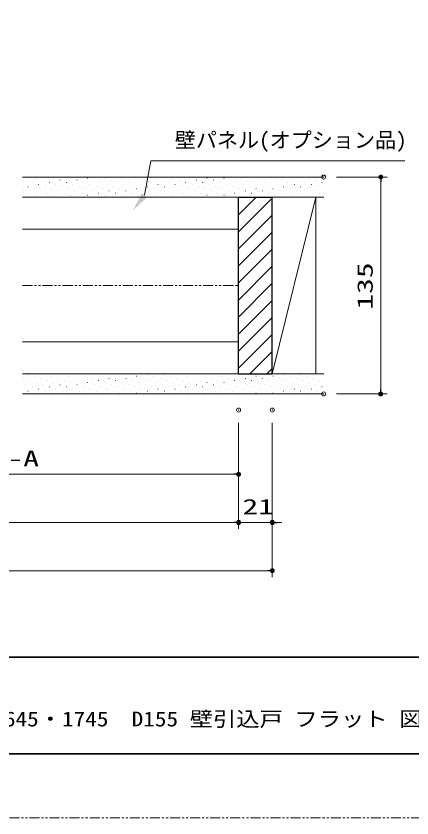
# Model space of a CAD drawing. Units: millimetres, scale not verified. Extents: x -1306 to 1306, y -607 to 607.
# Drawn here: x -627.5 to -381.1, y -594 to -94.8 of the extents above; entities that cross this region are included whole.
import ezdxf
from ezdxf.enums import TextEntityAlignment as Align

# ---------------------------------------------------------------- set-up
doc = ezdxf.new("R2010")
doc.units = ezdxf.units.MM
doc.header["$LTSCALE"] = 5
doc.header["$PDMODE"] = 32
doc.header["$PDSIZE"] = 2.5
doc.linetypes.add('USER1', pattern=[2.5, 1.25, -0.25, 0.25, -0.25, 0.25, -0.25])
for name, color, linetype, lineweight in [('0-1_線(黄)', 2, 'Continuous', 15), ('0-3_陰線', 4, 'USER1', 9), ('0-8_二点鎖線', 4, 'USER1', 9), ('0-D_線(白)', 7, 'Continuous', 30), ('1-1_寸法線', 3, 'Continuous', 13), ('1-2_ハッチング', 6, 'Continuous', 9), ('1-4_DEFPOINTS', 7, 'Continuous', 5), ('1-5_0', 3, 'Continuous', 25), ('1-7_図面枠', 7, 'Continuous', 35)]:
    doc.layers.add(name, color=color, linetype=linetype, lineweight=lineweight)
doc.styles.add('ＭＳ ゴシック', font='')
doc.styles.get('ＭＳ ゴシック').set_extended_font_data('MS Gothic')

# ---------------------------------------------------------------- blocks, each defined once
blk = doc.blocks.new('_DOT')
at = {"layer": '1-5_0'}
blk.add_line((-2.5, 0), (-5, 0), dxfattribs=at)
for points in [[(0, 0), (-2.5, 0), (-2.48, 0.313)], [(0, 0), (-2.48, -0.313), (-2.5, 0)], [(0, 0), (-2.48, 0.313), (-2.421, 0.622)], [(0, 0), (-2.421, -0.622), (-2.48, -0.313)], [(0, 0), (-2.421, 0.622), (-2.324, 0.92)], [(0, 0), (-2.324, -0.92), (-2.421, -0.622)], [(0, 0), (-2.324, 0.92), (-2.191, 1.204)], [(0, 0), (-2.191, -1.204), (-2.324, -0.92)], [(0, 0), (-2.191, 1.204), (-2.023, 1.469)], [(0, 0), (-2.023, -1.469), (-2.191, -1.204)], [(0, 0), (-2.023, 1.469), (-1.822, 1.711)], [(0, 0), (-1.822, -1.711), (-2.023, -1.469)], [(0, 0), (-1.822, 1.711), (-1.594, 1.926)], [(0, 0), (-1.594, -1.926), (-1.822, -1.711)], [(0, 0), (-1.594, 1.926), (-1.34, 2.111)], [(0, 0), (-1.34, -2.111), (-1.594, -1.926)], [(0, 0), (-1.34, 2.111), (-1.064, 2.262)], [(0, 0), (-1.064, -2.262), (-1.34, -2.111)], [(0, 0), (-1.064, 2.262), (-0.773, 2.378)], [(0, 0), (-0.773, -2.378), (-1.064, -2.262)], [(0, 0), (-0.773, 2.378), (-0.468, 2.456)], [(0, 0), (-0.468, -2.456), (-0.773, -2.378)], [(0, 0), (-0.468, 2.456), (-0.157, 2.495)], [(0, 0), (-0.157, -2.495), (-0.468, -2.456)], [(0, 0), (-0.157, 2.495), (0.157, 2.495)], [(0, 0), (0.157, -2.495), (-0.157, -2.495)], [(0, 0), (0.157, 2.495), (0.468, 2.456)], [(0, 0), (0.468, 2.456), (0.773, 2.378)], [(0, 0), (0.773, 2.378), (1.064, 2.262)], [(0, 0), (1.064, 2.262), (1.34, 2.111)], [(0, 0), (1.34, 2.111), (1.594, 1.926)], [(0, 0), (1.594, 1.926), (1.822, 1.711)], [(0, 0), (1.822, 1.711), (2.023, 1.469)], [(0, 0), (2.023, 1.469), (2.191, 1.204)], [(0, 0), (2.191, 1.204), (2.324, 0.92)], [(0, 0), (2.324, 0.92), (2.421, 0.622)], [(0, 0), (2.421, 0.622), (2.48, 0.313)], [(0, 0), (2.48, 0.313), (2.5, 0)], [(0, 0), (0.468, -2.456), (0.157, -2.495)], [(0, 0), (0.773, -2.378), (0.468, -2.456)], [(0, 0), (1.064, -2.262), (0.773, -2.378)], [(0, 0), (1.34, -2.111), (1.064, -2.262)], [(0, 0), (1.594, -1.926), (1.34, -2.111)], [(0, 0), (1.822, -1.711), (1.594, -1.926)], [(0, 0), (2.023, -1.469), (1.822, -1.711)], [(0, 0), (2.191, -1.204), (2.023, -1.469)], [(0, 0), (2.324, -0.92), (2.191, -1.204)], [(0, 0), (2.421, -0.622), (2.324, -0.92)], [(0, 0), (2.48, -0.313), (2.421, -0.622)], [(0, 0), (2.5, 0), (2.48, -0.313)]]:
    blk.add_solid(points, dxfattribs=at)

msp = doc.modelspace()

# ---------------------------------------------------------------- linework, layer by layer
at = {"layer": '0-1_線(黄)'}
for p, q in [((-623.542, -195.079), (-436.041, -195.079)), ((-623.542, -207.579), (-436.041, -207.579)), ((-441.042, -207.579), (-468.042, -317.579)), ((-441.042, -207.579), (-441.042, -317.579)), ((-623.542, -227.579), (-489.042, -227.579)), ((-623.542, -297.579), (-489.042, -297.579)), ((-623.542, -317.579), (-436.041, -317.579)), ((-623.542, -330.079), (-436.041, -330.079))]:
    msp.add_line(p, q, dxfattribs=at)
at = {"layer": '0-3_陰線'}
msp.add_line((387.036, -594), (-1292.964, -594), dxfattribs=at)
at = {"layer": '0-8_二点鎖線'}
msp.add_line((-623.542, -262.579), (-489.042, -262.579), dxfattribs=at)
at = {"layer": '0-D_線(白)'}
for p, q in [((-489.042, -317.579), (-489.042, -207.579)), ((-489.042, -207.579), (-468.042, -207.579)), ((-468.042, -317.579), (-468.042, -207.579)), ((-489.042, -317.579), (-468.042, -317.579))]:
    msp.add_line(p, q, dxfattribs=at)
at = {"layer": '1-1_寸法線'}
for p, q in [((-428.041, -195.079), (-396.532, -195.079)), ((-400.532, -198.079), (-400.532, -327.079)), ((-428.041, -330.079), (-396.532, -330.079)), ((-489.042, -348.079), (-489.042, -414.079)), ((-489.042, -348.079), (-489.042, -414.079)), ((-489.042, -348.079), (-489.042, -384.079)), ((-468.042, -348.079), (-468.042, -444.079)), ((-468.042, -348.079), (-468.042, -414.079)), ((-769.042, -380.079), (-492.042, -380.079)), ((-1064.042, -410.079), (-492.042, -410.079)), ((-492.042, -410.079), (-495.042, -410.079)), ((-489.042, -410.079), (-468.042, -410.079)), ((-465.042, -410.079), (-462.042, -410.079)), ((-1085.042, -440.079), (-471.042, -440.079))]:
    msp.add_line(p, q, dxfattribs=at)
msp.add_lwpolyline([(-385.587, -184.953), (-543.563, -184.953), (-547.61, -206.307)], dxfattribs=at)
msp.add_solid([(-554.819, -215.9), (-549.276, -205.055), (-545.944, -207.559)], dxfattribs=at)
at = {"layer": '1-2_ハッチング'}
for p, q in [((-621.439, -197.057), (-621.389, -197.057)), ((-617.461, -198.383), (-617.411, -198.383)), ((-614.81, -195.731), (-614.76, -195.731)), ((-610.832, -197.057), (-610.782, -197.057)), ((-606.855, -198.383), (-606.805, -198.383)), ((-604.203, -195.731), (-604.153, -195.731)), ((-600.226, -197.057), (-600.176, -197.057)), ((-596.248, -198.383), (-596.198, -198.383)), ((-593.597, -195.731), (-593.547, -195.731)), ((-589.619, -197.057), (-589.569, -197.057)), ((-585.642, -198.383), (-585.592, -198.383)), ((-582.99, -195.731), (-582.94, -195.731)), ((-579.012, -197.057), (-578.962, -197.057)), ((-575.035, -198.383), (-574.985, -198.383)), ((-572.383, -195.731), (-572.333, -195.731)), ((-568.406, -197.057), (-568.356, -197.057)), ((-564.428, -198.383), (-564.378, -198.383)), ((-561.777, -195.731), (-561.727, -195.731)), ((-557.799, -197.057), (-557.749, -197.057)), ((-553.822, -198.383), (-553.772, -198.383)), ((-551.17, -195.731), (-551.12, -195.731)), ((-547.193, -197.057), (-547.143, -197.057)), ((-543.215, -198.383), (-543.165, -198.383)), ((-540.564, -195.731), (-540.514, -195.731)), ((-536.586, -197.057), (-536.536, -197.057)), ((-532.609, -198.383), (-532.559, -198.383)), ((-529.957, -195.731), (-529.907, -195.731)), ((-525.979, -197.057), (-525.929, -197.057)), ((-522.002, -198.383), (-521.952, -198.383)), ((-519.35, -195.731), (-519.3, -195.731)), ((-515.373, -197.057), (-515.323, -197.057)), ((-511.395, -198.383), (-511.345, -198.383)), ((-508.744, -195.731), (-508.694, -195.731)), ((-504.766, -197.057), (-504.716, -197.057)), ((-500.789, -198.383), (-500.739, -198.383)), ((-498.137, -195.731), (-498.087, -195.731)), ((-494.16, -197.057), (-494.11, -197.057)), ((-490.182, -198.383), (-490.132, -198.383)), ((-487.53, -195.731), (-487.48, -195.731)), ((-483.553, -197.057), (-483.503, -197.057)), ((-479.576, -198.383), (-479.526, -198.383)), ((-476.924, -195.731), (-476.874, -195.731)), ((-472.946, -197.057), (-472.896, -197.057)), ((-468.969, -198.383), (-468.919, -198.383)), ((-466.317, -195.731), (-466.267, -195.731)), ((-462.34, -197.057), (-462.29, -197.057)), ((-458.362, -198.383), (-458.312, -198.383)), ((-455.711, -195.731), (-455.661, -195.731)), ((-451.733, -197.057), (-451.683, -197.057)), ((-447.756, -198.383), (-447.706, -198.383)), ((-445.104, -195.731), (-445.054, -195.731)), ((-441.127, -197.057), (-441.077, -197.057)), ((-437.149, -198.383), (-437.099, -198.383)), ((-622.765, -203.686), (-622.715, -203.686)), ((-620.113, -201.034), (-620.063, -201.034)), ((-616.136, -202.36), (-616.086, -202.36)), ((-613.484, -199.709), (-613.434, -199.709)), ((-612.158, -203.686), (-612.108, -203.686)), ((-609.506, -201.034), (-609.456, -201.034)), ((-605.529, -202.36), (-605.479, -202.36)), ((-602.877, -199.709), (-602.827, -199.709)), ((-601.551, -203.686), (-601.501, -203.686)), ((-598.9, -201.034), (-598.85, -201.034)), ((-594.922, -202.36), (-594.872, -202.36)), ((-592.271, -199.709), (-592.221, -199.709)), ((-590.945, -203.686), (-590.895, -203.686)), ((-588.293, -201.034), (-588.243, -201.034)), ((-584.316, -202.36), (-584.266, -202.36)), ((-581.664, -199.709), (-581.614, -199.709)), ((-580.338, -203.686), (-580.288, -203.686)), ((-577.687, -201.034), (-577.637, -201.034)), ((-573.709, -202.36), (-573.659, -202.36)), ((-571.057, -199.709), (-571.007, -199.709)), ((-569.732, -203.686), (-569.682, -203.686)), ((-567.08, -201.034), (-567.03, -201.034)), ((-563.103, -202.36), (-563.053, -202.36)), ((-560.451, -199.709), (-560.401, -199.709)), ((-559.125, -203.686), (-559.075, -203.686)), ((-556.473, -201.034), (-556.423, -201.034)), ((-552.496, -202.36), (-552.446, -202.36)), ((-549.844, -199.709), (-549.794, -199.709)), ((-548.518, -203.686), (-548.468, -203.686)), ((-545.867, -201.034), (-545.817, -201.034)), ((-541.889, -202.36), (-541.839, -202.36)), ((-539.238, -199.709), (-539.188, -199.709)), ((-537.912, -203.686), (-537.862, -203.686)), ((-535.26, -201.034), (-535.21, -201.034)), ((-531.283, -202.36), (-531.233, -202.36)), ((-528.631, -199.709), (-528.581, -199.709)), ((-527.305, -203.686), (-527.255, -203.686)), ((-524.654, -201.034), (-524.604, -201.034)), ((-520.676, -202.36), (-520.626, -202.36)), ((-518.024, -199.709), (-517.974, -199.709)), ((-516.699, -203.686), (-516.649, -203.686)), ((-514.047, -201.034), (-513.997, -201.034)), ((-510.07, -202.36), (-510.02, -202.36)), ((-507.418, -199.709), (-507.368, -199.709)), ((-506.092, -203.686), (-506.042, -203.686)), ((-503.44, -201.034), (-503.39, -201.034)), ((-499.463, -202.36), (-499.413, -202.36)), ((-496.811, -199.709), (-496.761, -199.709)), ((-495.485, -203.686), (-495.435, -203.686)), ((-492.834, -201.034), (-492.784, -201.034)), ((-488.856, -202.36), (-488.806, -202.36)), ((-486.205, -199.709), (-486.155, -199.709)), ((-484.879, -203.686), (-484.829, -203.686)), ((-482.227, -201.034), (-482.177, -201.034)), ((-478.25, -202.36), (-478.2, -202.36)), ((-475.598, -199.709), (-475.548, -199.709)), ((-474.272, -203.686), (-474.222, -203.686)), ((-471.621, -201.034), (-471.571, -201.034)), ((-467.643, -202.36), (-467.593, -202.36)), ((-464.991, -199.709), (-464.941, -199.709)), ((-463.666, -203.686), (-463.616, -203.686)), ((-461.014, -201.034), (-460.964, -201.034)), ((-457.037, -202.36), (-456.987, -202.36)), ((-454.385, -199.709), (-454.335, -199.709)), ((-453.059, -203.686), (-453.009, -203.686)), ((-450.407, -201.034), (-450.357, -201.034)), ((-446.43, -202.36), (-446.38, -202.36)), ((-443.778, -199.709), (-443.728, -199.709)), ((-442.452, -203.686), (-442.402, -203.686)), ((-439.801, -201.034), (-439.751, -201.034)), ((-618.787, -205.012), (-618.737, -205.012)), ((-614.81, -206.338), (-614.76, -206.338)), ((-608.181, -205.012), (-608.131, -205.012)), ((-604.203, -206.338), (-604.153, -206.338)), ((-597.574, -205.012), (-597.524, -205.012)), ((-593.597, -206.338), (-593.547, -206.338)), ((-586.967, -205.012), (-586.917, -205.012)), ((-582.99, -206.338), (-582.94, -206.338)), ((-576.361, -205.012), (-576.311, -205.012)), ((-572.383, -206.338), (-572.333, -206.338)), ((-565.754, -205.012), (-565.704, -205.012)), ((-561.777, -206.338), (-561.727, -206.338)), ((-555.148, -205.012), (-555.098, -205.012)), ((-551.17, -206.338), (-551.12, -206.338)), ((-544.541, -205.012), (-544.491, -205.012)), ((-540.564, -206.338), (-540.514, -206.338)), ((-533.934, -205.012), (-533.884, -205.012)), ((-529.957, -206.338), (-529.907, -206.338)), ((-523.328, -205.012), (-523.278, -205.012)), ((-519.35, -206.338), (-519.3, -206.338)), ((-512.721, -205.012), (-512.671, -205.012)), ((-508.744, -206.338), (-508.694, -206.338)), ((-502.115, -205.012), (-502.065, -205.012)), ((-498.137, -206.338), (-498.087, -206.338)), ((-491.508, -205.012), (-491.458, -205.012)), ((-489.042, -207.958), (-488.663, -207.579)), ((-489.042, -218.565), (-478.056, -207.579)), ((-489.042, -229.171), (-468.042, -208.171)), ((-487.53, -206.338), (-487.48, -206.338)), ((-480.901, -205.012), (-480.851, -205.012)), ((-476.924, -206.338), (-476.874, -206.338)), ((-470.295, -205.012), (-470.245, -205.012)), ((-466.317, -206.338), (-466.267, -206.338)), ((-459.688, -205.012), (-459.638, -205.012)), ((-455.711, -206.338), (-455.661, -206.338)), ((-449.082, -205.012), (-449.032, -205.012)), ((-445.104, -206.338), (-445.054, -206.338)), ((-438.475, -205.012), (-438.425, -205.012)), ((-489.042, -239.778), (-468.042, -218.778)), ((-489.042, -250.385), (-468.042, -229.385)), ((-489.042, -260.991), (-468.042, -239.991)), ((-489.042, -271.598), (-468.042, -250.598)), ((-489.042, -282.204), (-468.042, -261.204)), ((-489.042, -292.811), (-468.042, -271.811)), ((-489.042, -303.418), (-468.042, -282.418)), ((-489.042, -314.024), (-468.042, -293.024)), ((-481.99, -317.579), (-468.042, -303.631)), ((-471.383, -317.579), (-468.042, -314.237)), ((-620.113, -317.707), (-620.063, -317.707)), ((-616.136, -319.033), (-616.086, -319.033)), ((-609.506, -317.707), (-609.456, -317.707)), ((-605.529, -319.033), (-605.479, -319.033)), ((-598.9, -317.707), (-598.85, -317.707)), ((-594.922, -319.033), (-594.872, -319.033)), ((-588.293, -317.707), (-588.243, -317.707)), ((-584.316, -319.033), (-584.266, -319.033)), ((-577.687, -317.707), (-577.637, -317.707)), ((-573.709, -319.033), (-573.659, -319.033)), ((-567.08, -317.707), (-567.03, -317.707)), ((-563.103, -319.033), (-563.053, -319.033)), ((-556.473, -317.707), (-556.423, -317.707)), ((-552.496, -319.033), (-552.446, -319.033)), ((-545.867, -317.707), (-545.817, -317.707)), ((-541.889, -319.033), (-541.839, -319.033)), ((-535.26, -317.707), (-535.21, -317.707)), ((-531.283, -319.033), (-531.233, -319.033)), ((-524.654, -317.707), (-524.604, -317.707)), ((-520.676, -319.033), (-520.626, -319.033)), ((-514.047, -317.707), (-513.997, -317.707)), ((-510.07, -319.033), (-510.02, -319.033)), ((-503.44, -317.707), (-503.39, -317.707)), ((-499.463, -319.033), (-499.413, -319.033)), ((-492.834, -317.707), (-492.784, -317.707)), ((-488.856, -319.033), (-488.806, -319.033)), ((-482.227, -317.707), (-482.177, -317.707)), ((-478.25, -319.033), (-478.2, -319.033)), ((-471.621, -317.707), (-471.571, -317.707)), ((-467.643, -319.033), (-467.593, -319.033)), ((-461.014, -317.707), (-460.964, -317.707)), ((-457.037, -319.033), (-456.987, -319.033)), ((-450.407, -317.707), (-450.357, -317.707)), ((-446.43, -319.033), (-446.38, -319.033)), ((-439.801, -317.707), (-439.751, -317.707)), ((-622.765, -320.359), (-622.715, -320.359)), ((-621.439, -324.336), (-621.389, -324.336)), ((-618.787, -321.685), (-618.737, -321.685)), ((-614.81, -323.01), (-614.76, -323.01)), ((-612.158, -320.359), (-612.108, -320.359)), ((-610.832, -324.336), (-610.782, -324.336)), ((-608.181, -321.685), (-608.131, -321.685)), ((-604.203, -323.01), (-604.153, -323.01)), ((-601.551, -320.359), (-601.501, -320.359)), ((-600.226, -324.336), (-600.176, -324.336)), ((-597.574, -321.685), (-597.524, -321.685)), ((-593.597, -323.01), (-593.547, -323.01)), ((-590.945, -320.359), (-590.895, -320.359)), ((-589.619, -324.336), (-589.569, -324.336)), ((-586.967, -321.685), (-586.917, -321.685)), ((-582.99, -323.01), (-582.94, -323.01)), ((-580.338, -320.359), (-580.288, -320.359)), ((-579.012, -324.336), (-578.962, -324.336)), ((-576.361, -321.685), (-576.311, -321.685)), ((-572.383, -323.01), (-572.333, -323.01)), ((-569.732, -320.359), (-569.682, -320.359)), ((-568.406, -324.336), (-568.356, -324.336)), ((-565.754, -321.685), (-565.704, -321.685)), ((-561.777, -323.01), (-561.727, -323.01)), ((-559.125, -320.359), (-559.075, -320.359)), ((-557.799, -324.336), (-557.749, -324.336)), ((-555.148, -321.685), (-555.098, -321.685)), ((-551.17, -323.01), (-551.12, -323.01)), ((-548.518, -320.359), (-548.468, -320.359)), ((-547.193, -324.336), (-547.143, -324.336)), ((-544.541, -321.685), (-544.491, -321.685)), ((-540.564, -323.01), (-540.514, -323.01)), ((-537.912, -320.359), (-537.862, -320.359)), ((-536.586, -324.336), (-536.536, -324.336)), ((-533.934, -321.685), (-533.884, -321.685)), ((-529.957, -323.01), (-529.907, -323.01)), ((-527.305, -320.359), (-527.255, -320.359)), ((-525.979, -324.336), (-525.929, -324.336)), ((-523.328, -321.685), (-523.278, -321.685)), ((-519.35, -323.01), (-519.3, -323.01)), ((-516.699, -320.359), (-516.649, -320.359)), ((-515.373, -324.336), (-515.323, -324.336)), ((-512.721, -321.685), (-512.671, -321.685)), ((-508.744, -323.01), (-508.694, -323.01)), ((-506.092, -320.359), (-506.042, -320.359)), ((-504.766, -324.336), (-504.716, -324.336)), ((-502.115, -321.685), (-502.065, -321.685)), ((-498.137, -323.01), (-498.087, -323.01)), ((-495.485, -320.359), (-495.435, -320.359)), ((-494.16, -324.336), (-494.11, -324.336)), ((-491.508, -321.685), (-491.458, -321.685)), ((-487.53, -323.01), (-487.48, -323.01)), ((-484.879, -320.359), (-484.829, -320.359)), ((-483.553, -324.336), (-483.503, -324.336)), ((-480.901, -321.685), (-480.851, -321.685)), ((-476.924, -323.01), (-476.874, -323.01)), ((-474.272, -320.359), (-474.222, -320.359)), ((-472.946, -324.336), (-472.896, -324.336)), ((-470.295, -321.685), (-470.245, -321.685)), ((-466.317, -323.01), (-466.267, -323.01)), ((-463.666, -320.359), (-463.616, -320.359)), ((-462.34, -324.336), (-462.29, -324.336)), ((-459.688, -321.685), (-459.638, -321.685)), ((-455.711, -323.01), (-455.661, -323.01)), ((-453.059, -320.359), (-453.009, -320.359)), ((-451.733, -324.336), (-451.683, -324.336)), ((-449.082, -321.685), (-449.032, -321.685)), ((-445.104, -323.01), (-445.054, -323.01)), ((-442.452, -320.359), (-442.402, -320.359)), ((-441.127, -324.336), (-441.077, -324.336)), ((-438.475, -321.685), (-438.425, -321.685)), ((-620.113, -328.314), (-620.063, -328.314)), ((-617.461, -325.662), (-617.411, -325.662)), ((-613.484, -326.988), (-613.434, -326.988)), ((-609.506, -328.314), (-609.456, -328.314)), ((-606.855, -325.662), (-606.805, -325.662)), ((-602.877, -326.988), (-602.827, -326.988)), ((-598.9, -328.314), (-598.85, -328.314)), ((-596.248, -325.662), (-596.198, -325.662)), ((-592.271, -326.988), (-592.221, -326.988)), ((-588.293, -328.314), (-588.243, -328.314)), ((-585.642, -325.662), (-585.592, -325.662)), ((-581.664, -326.988), (-581.614, -326.988)), ((-577.687, -328.314), (-577.637, -328.314)), ((-575.035, -325.662), (-574.985, -325.662)), ((-571.057, -326.988), (-571.007, -326.988)), ((-567.08, -328.314), (-567.03, -328.314)), ((-564.428, -325.662), (-564.378, -325.662)), ((-560.451, -326.988), (-560.401, -326.988)), ((-556.473, -328.314), (-556.423, -328.314)), ((-553.822, -325.662), (-553.772, -325.662)), ((-549.844, -326.988), (-549.794, -326.988)), ((-545.867, -328.314), (-545.817, -328.314)), ((-543.215, -325.662), (-543.165, -325.662)), ((-539.238, -326.988), (-539.188, -326.988)), ((-535.26, -328.314), (-535.21, -328.314)), ((-532.609, -325.662), (-532.559, -325.662)), ((-528.631, -326.988), (-528.581, -326.988)), ((-524.654, -328.314), (-524.604, -328.314)), ((-522.002, -325.662), (-521.952, -325.662)), ((-518.024, -326.988), (-517.974, -326.988)), ((-514.047, -328.314), (-513.997, -328.314)), ((-511.395, -325.662), (-511.345, -325.662)), ((-507.418, -326.988), (-507.368, -326.988)), ((-503.44, -328.314), (-503.39, -328.314)), ((-500.789, -325.662), (-500.739, -325.662)), ((-496.811, -326.988), (-496.761, -326.988)), ((-492.834, -328.314), (-492.784, -328.314)), ((-490.182, -325.662), (-490.132, -325.662)), ((-486.205, -326.988), (-486.155, -326.988)), ((-482.227, -328.314), (-482.177, -328.314)), ((-479.576, -325.662), (-479.526, -325.662)), ((-475.598, -326.988), (-475.548, -326.988)), ((-471.621, -328.314), (-471.571, -328.314)), ((-468.969, -325.662), (-468.919, -325.662)), ((-464.991, -326.988), (-464.941, -326.988)), ((-461.014, -328.314), (-460.964, -328.314)), ((-458.362, -325.662), (-458.312, -325.662)), ((-454.385, -326.988), (-454.335, -326.988)), ((-450.407, -328.314), (-450.357, -328.314)), ((-447.756, -325.662), (-447.706, -325.662)), ((-443.778, -326.988), (-443.728, -326.988)), ((-439.801, -328.314), (-439.751, -328.314)), ((-437.149, -325.662), (-437.099, -325.662)), ((-616.136, -329.639), (-616.086, -329.639)), ((-605.529, -329.639), (-605.479, -329.639)), ((-594.922, -329.639), (-594.872, -329.639)), ((-584.316, -329.639), (-584.266, -329.639)), ((-573.709, -329.639), (-573.659, -329.639)), ((-563.103, -329.639), (-563.053, -329.639)), ((-552.496, -329.639), (-552.446, -329.639)), ((-541.889, -329.639), (-541.839, -329.639)), ((-531.283, -329.639), (-531.233, -329.639)), ((-520.676, -329.639), (-520.626, -329.639)), ((-510.07, -329.639), (-510.02, -329.639)), ((-499.463, -329.639), (-499.413, -329.639)), ((-488.856, -329.639), (-488.806, -329.639)), ((-478.25, -329.639), (-478.2, -329.639)), ((-467.643, -329.639), (-467.593, -329.639)), ((-457.037, -329.639), (-456.987, -329.639)), ((-446.43, -329.639), (-446.38, -329.639))]:
    msp.add_line(p, q, dxfattribs=at)
at = {"layer": '1-4_DEFPOINTS'}
for p in [(-436.041, -195.079), (-436.041, -330.079), (-400.532, -330.079), (-489.042, -340.079), (-468.042, -340.079), (-489.042, -380.079), (-489.042, -410.079), (-468.042, -410.079), (-468.042, -440.079)]:
    msp.add_point(p, dxfattribs=at)
at = {"layer": '1-7_図面枠'}
msp.add_line((-1252.964, -494), (347.036, -494), dxfattribs=at)
msp.add_lwpolyline([(-1252.964, -554), (347.036, -554), (347.036, 554), (-1252.964, 554)], close=True, dxfattribs=at)

# ---------------------------------------------------------------- block references
at = {"layer": '1-1_寸法線', "xscale": 0.6, "yscale": 0.6}
for p, rotation in [((-400.532, -195.079), 90), ((-400.532, -330.079), 270), ((-468.042, -410.079), 180)]:
    msp.add_blockref('_DOT', p, dxfattribs=dict(at, rotation=rotation))
for p in [(-489.042, -380.079), (-489.042, -410.079), (-489.042, -410.079), (-468.042, -440.079)]:
    msp.add_blockref('_DOT', p, dxfattribs=at)

# ---------------------------------------------------------------- texts
at = {"layer": '1-1_寸法線', "style": 'ＭＳ ゴシック'}
msp.add_text('壁パネル(オプション品)', height=9.621, dxfattribs=at).set_placement((-528.763, -179.718), align=Align.BOTTOM_LEFT)
at = {"layer": '1-1_寸法線', "style": 'ＭＳ ゴシック', "width": 1.5}
msp.add_text('135', height=9.604, rotation=90, dxfattribs=at).set_placement((-402.682, -277.579), align=Align.BOTTOM_LEFT)
for s, p in [('DW-A', (-652.447, -377.929)), ('21', (-486.637, -407.929))]:
    msp.add_text(s, height=9.604, dxfattribs=at).set_placement(p, align=Align.BOTTOM_LEFT)
at = {"layer": '1-7_図面枠', "style": 'ＭＳ ゴシック', "width": 1.15}
msp.add_text('ノッポ H2100・2400 W1190・1450・1645・1745  D155 壁引込戸 フラット 図面', height=9.236, dxfattribs=at).set_placement((-873.76, -539.776), align=Align.BOTTOM_LEFT)

doc.saveas('drawing.dxf')
